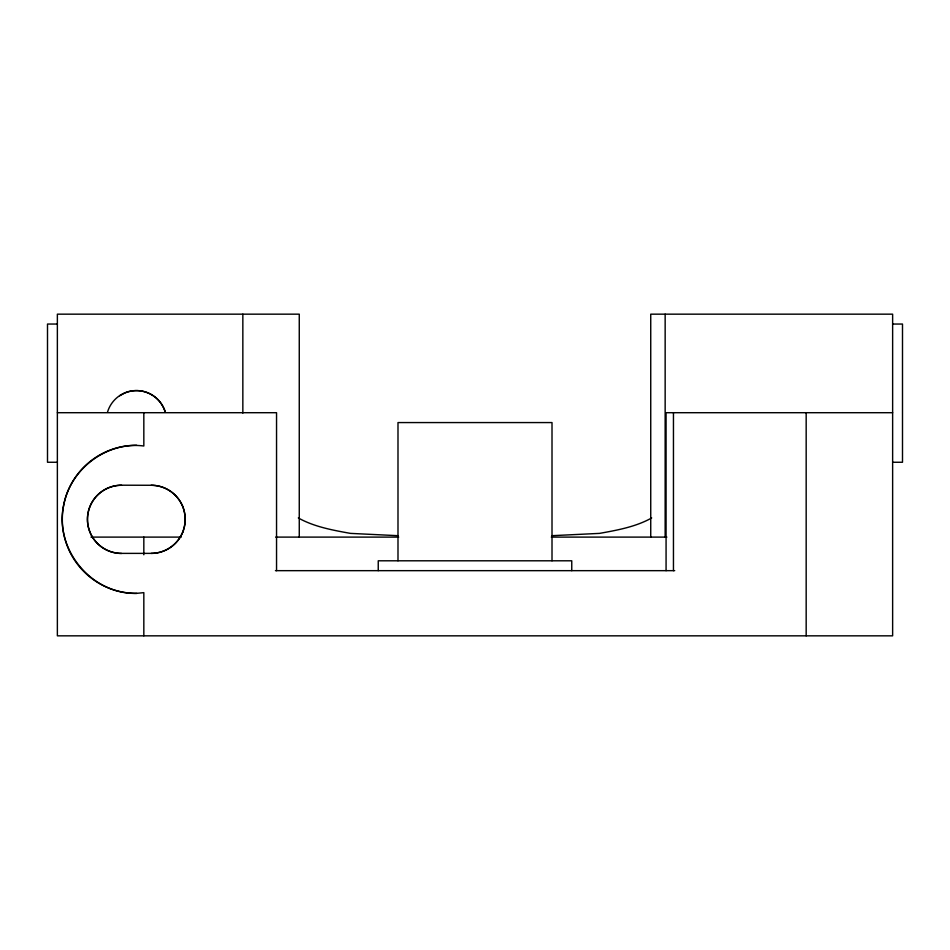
<?xml version="1.0" encoding="UTF-8"?>
<svg xmlns="http://www.w3.org/2000/svg" width="950" height="950" viewBox="0 0 950 950"><rect width="100%" height="100%" fill="white"/><g stroke="black" fill="none" stroke-linecap="round" stroke-linejoin="round"><path stroke-width="1.43" d="M182.638 532.368C185.939 524.044 185.939 514.615 182.638 506.291M651.688 517.952C635.859 526.834 617.179 530.207 599.509 533.389L552.069 535.681M119.629 395.758L124.83 392.979A30.222 30.067 -89.8 0 1 165.241 412.039A30.115 30.115 0 0 0 107.54 412.051M136.776 593.334L136.361 593.382C91.331 594.439 53.913 548.839 63.733 504.889C70.49 468.647 107.16 441.121 143.83 446.013L143.83 412.704M57.368 324.045L47.5 324.045L47.5 462.258L57.368 462.258M892.632 324.045L902.5 324.045L902.5 462.258L892.632 462.258M57.368 412.704L276.545 412.704L276.545 570.665M892.632 412.704L666.069 412.704L666.069 570.665M121.552 553.458A34.129 33.962 89.4 0 1 87.436 519.329A34.129 33.962 89.4 0 1 121.552 485.201L151.169 485.272A34.224 34.057 -89.9 0 1 182.661 506.291M90.962 537.106L181.236 537.106M275.666 537.106L398.691 537.106M551.309 537.106L666.888 537.106M182.661 532.368A34.224 34.057 89.4 0 1 151.169 553.375L121.552 553.387A34.057 34.057 0 0 1 87.483 519.329A34.057 34.057 0 0 1 121.552 485.272M275.429 570.665L674.714 570.665M397.931 535.681L350.491 533.389C332.821 530.207 314.141 526.834 298.312 517.952M136.776 445.324L136.361 445.277A74.052 74.052 0 0 0 62.308 519.329A74.052 74.052 0 0 0 136.361 593.382L143.83 592.646L143.83 635.835M806.17 412.704L806.17 635.835M673.455 412.704L673.455 570.665M665.154 314.165L665.154 537.106M650.738 537.106L650.738 314.165L892.632 314.165L892.632 635.835L57.368 635.835L57.368 314.165L299.262 314.165L299.262 537.106M571.758 570.665L571.758 560.797L378.242 560.797L378.242 570.665M552.009 560.797L552.009 422.572L397.991 422.572L397.991 560.797M242.844 314.165L242.844 413.084M143.83 537.106L143.83 554.788M151.169 485.272A34.057 34.057 0 0 1 185.226 519.329A34.057 34.057 0 0 1 151.169 553.387"/></g></svg>
